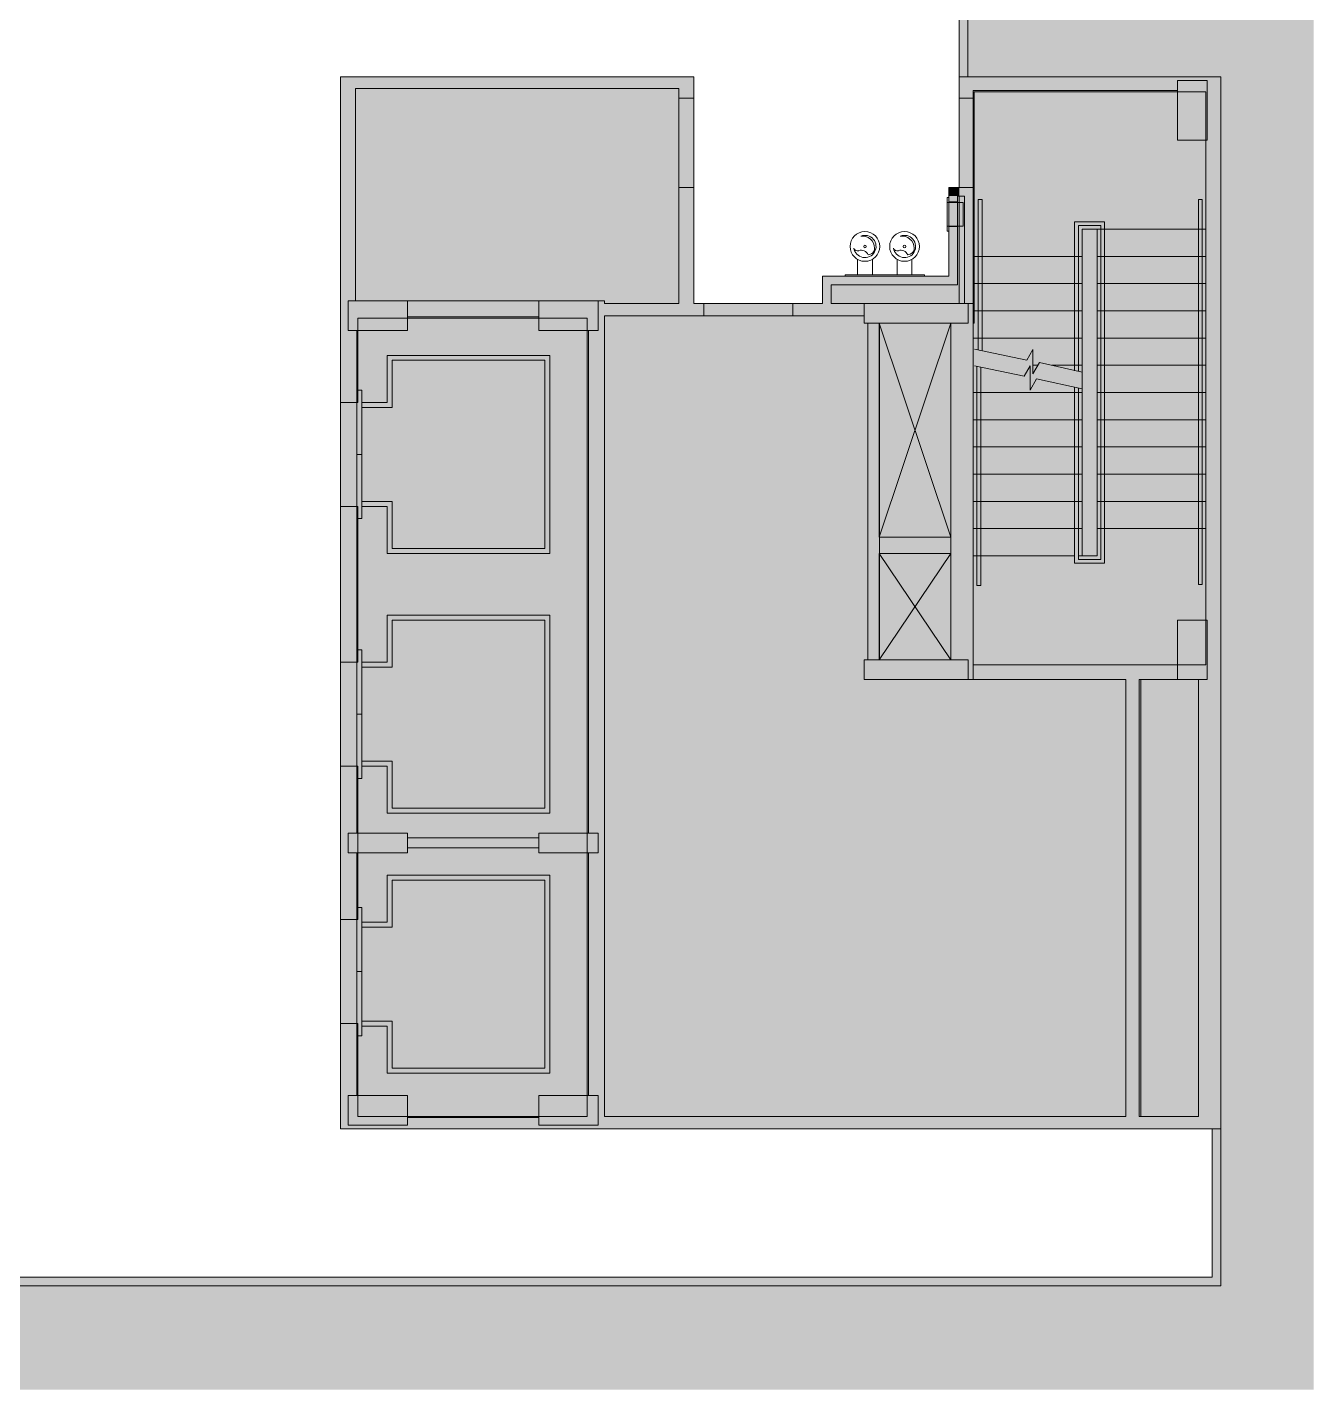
# Model space of a CAD drawing. Header units: inches. Extents: x 0 to 2024, y 708 to 2055.
# Drawn here: x 1504 to 2024, y 708 to 1258 of the extents above; entities that cross this region are included whole.
import ezdxf

# ---------------------------------------------------------------- set-up
doc = ezdxf.new("R2010")
doc.units = ezdxf.units.IN
doc.header["$MEASUREMENT"] = 0
for name, color, linetype, lineweight in [('A-DETL', 90, 'Continuous', 9), ('A-DETL-GENF', 92, 'Continuous', 9), ('A-WALL', 113, 'Continuous', 13), ('A-WALL-PATT', 111, 'Continuous', 13), ('B-CL', 7, 'Continuous', 9), ('CORE', 7, 'Continuous', 9), ('I-WALL', 2, 'Continuous', 13), ('Victor Bldg - 6th Floor_LINK_dwg', 8, 'Continuous', 9)]:
    doc.layers.add(name, color=color, linetype=linetype, lineweight=lineweight)

# ---------------------------------------------------------------- blocks, each defined once
blk = doc.blocks.new('Victor Bldg - 6th Floor_LINK_dwg-6972721-Level 06  DEMOLITION')
at = {"layer": 'B-CL', "flags": 128}
for points in [[(1968.5, 1212.5), (1980.5, 1212.5), (1980.5, 1236.5), (1968.5, 1236.5), (1968.5, 1212.5), (1968.5, 1236.5), (1980.5, 1236.5), (1980.5, 1212.5)], [(1657.5, 1147.5), (1657.5, 1135.5), (1633.5, 1135.5), (1633.5, 1147.5)], [(1734.5, 1147.5), (1734.5, 1135.5), (1710.5, 1135.5), (1710.5, 1147.5)], [(1842, 1146.5), (1884, 1146.5), (1884, 1138.5), (1842, 1138.5)], [(1968.5, 994.5), (1980.5, 994.5), (1980.5, 1018.5), (1968.5, 1018.5), (1968.5, 994.5), (1968.5, 1018.5), (1980.5, 1018.5), (1980.5, 994.5)], [(1842, 1002.5), (1884, 1002.5), (1884, 994.5), (1842, 994.5)], [(1633.5, 924.5), (1657.5, 924.5), (1657.5, 932.5), (1633.5, 932.5)], [(1710.5, 924.5), (1734.5, 924.5), (1734.5, 932.5), (1710.5, 932.5)], [(1657.5, 826.5), (1657.5, 814.5), (1633.5, 814.5), (1633.5, 826.5)], [(1734.5, 826.5), (1734.5, 814.5), (1710.5, 814.5), (1710.5, 826.5)]]:
    blk.add_lwpolyline(points, close=True, dxfattribs=at)
at = {"layer": 'CORE'}
for p, q in [((1968.5, 1232.5), (1927.99, 1232.5)), ((1980, 1212.5), (1980, 1018.5)), ((1773.13, 1193.38), (1767.13, 1193.38)), ((1980, 1176.5), (1935.99, 1176.5)), ((1839.25, 1158), (1839.25, 1164.3)), ((1845.25, 1158), (1845.25, 1164.3)), ((1855.25, 1158), (1855.25, 1164.3)), ((1861.25, 1158), (1861.25, 1164.3)), ((1929.99, 1165.5), (1885.99, 1165.5)), ((1980, 1165.5), (1935.99, 1165.5)), ((1929.99, 1154.5), (1885.99, 1154.5)), ((1980, 1154.5), (1935.99, 1154.5)), ((1657.5, 1141), (1710.5, 1141)), ((1929.99, 1143.5), (1885.99, 1143.5)), ((1980, 1143.5), (1935.99, 1143.5)), ((1730.62, 1135.5), (1730.62, 932.5)), ((1843.49, 1138.5), (1843.49, 1002.5)), ((1929.99, 1132.5), (1885.99, 1132.5)), ((1980, 1132.5), (1935.99, 1132.5)), ((1912.1, 1121.5), (1910.09, 1121.5)), ((1929.99, 1121.5), (1917.76, 1121.5)), ((1980, 1121.5), (1935.99, 1121.5)), ((1929.99, 1110.5), (1885.99, 1110.5)), ((1980, 1110.5), (1935.99, 1110.5)), ((1929.99, 1099.5), (1885.99, 1099.5)), ((1980, 1099.5), (1935.99, 1099.5)), ((1929.99, 1088.5), (1885.99, 1088.5)), ((1980, 1088.5), (1935.99, 1088.5)), ((1929.99, 1077.5), (1885.99, 1077.5)), ((1980, 1077.5), (1935.99, 1077.5)), ((1929.99, 1066.5), (1885.99, 1066.5)), ((1980, 1066.5), (1935.99, 1066.5)), ((1929.99, 1055.5), (1885.99, 1055.5)), ((1980, 1055.5), (1935.99, 1055.5)), ((1926.99, 1044.5), (1885.99, 1044.5)), ((1885.99, 994.5), (1884, 994.5)), ((1710.5, 930.5), (1657.5, 930.5)), ((1710.5, 926.5), (1657.5, 926.5)), ((1730.62, 924.5), (1730.62, 826.5)), ((1710.5, 817.5), (1657.5, 817.5))]:
    blk.add_line(p, q, dxfattribs=at)
at = {"layer": 'CORE', "flags": 128}
for points in [[(1630.5, 1064.5), (1630.5, 1106.5), (1630.5, 1238), (1773.13, 1238), (1773.13, 1229.38)], [(1767.13, 1229.38), (1767.13, 1193.38), (1767.13, 1146.5), (1737.12, 1146.5), (1737.12, 1147.5), (1636.5, 1147.5), (1636.5, 1233.38), (1767.13, 1233.38), (1767.13, 1229.38), (1773.13, 1229.38), (1773.13, 1193.38), (1773.13, 1146.5), (1777.13, 1146.5)], [(1986, 1238), (1880.36, 1238), (1880.36, 1229.38)], [(1986, 994.5), (1986, 1238), (1986, 994.5), (1986, 857.5)], [(1880.36, 1193.38), (1880.36, 1229.38), (1885.99, 1229.38)], [(1962.63, 1232.5), (1885.99, 1232.5), (1885.99, 1229.38), (1885.99, 1193.38), (1885.99, 1000.5), (1968.5, 1000.5), (1885.99, 1000.5)], [(1885.99, 1193.38), (1876.12, 1193.38), (1876.12, 1187.5), (1876.12, 1177.5), (1876.12, 1157.5), (1825.13, 1157.5), (1825.13, 1146.5), (1813.13, 1146.5)], [(1876.12, 1189.31), (1875.46, 1189.31), (1875.46, 1175.69), (1876.12, 1175.69)], [(1882.49, 1146.5), (1882.49, 1189.88), (1879.62, 1189.88), (1879.62, 1187.5), (1876.12, 1187.5)], [(1875.46, 1177.69), (1881.95, 1177.69), (1881.95, 1187.31), (1875.46, 1187.31)], [(1888.04, 1127.64), (1888.04, 1188.5), (1889.59, 1188.5), (1889.59, 1127.32)], [(1926.94, 1119.29), (1926.94, 1179.5), (1939.05, 1179.5), (1939.05, 1041.5), (1926.94, 1041.5), (1926.94, 1112.56)], [(1876.12, 1177.5), (1879.62, 1177.5), (1879.62, 1154), (1828.63, 1154), (1828.63, 1146.5), (1842, 1146.5)], [(1928.49, 1112.24), (1928.49, 1043), (1937.49, 1043), (1937.49, 1178), (1928.49, 1178), (1928.49, 1118.97)], [(1928.55, 1044.5), (1929.99, 1044.5), (1929.99, 1176.5), (1929.99, 1044.5), (1935.99, 1044.5), (1935.99, 1176.5), (1929.99, 1176.5), (1935.99, 1176.5), (1935.99, 1044.5), (1929.99, 1044.5)], [(1866.25, 1157.5), (1866.25, 1158), (1834.25, 1158), (1834.25, 1157.5)], [(1813.13, 1141.5), (1813.13, 1146.5), (1777.13, 1146.5), (1777.13, 1141.5), (1813.13, 1141.5), (1821.25, 1141.5), (1842, 1141.5)], [(1947.63, 994.5), (1885.99, 994.5), (1885.99, 1146.5), (1884, 1146.5)], [(1888.12, 994.5), (1947.63, 994.5), (1947.63, 818), (1737.12, 818), (1737.12, 1141.5), (1777.13, 1141.5)], [(1630.5, 1106.5), (1637, 1106.5), (1637, 1135.5)], [(1847.99, 1052), (1876.99, 1052), (1847.99, 1138.5), (1847.99, 1052), (1876.99, 1138.5), (1876.99, 1002.5)], [(1886.49, 1127.97), (1907.63, 1123.59), (1910.09, 1127.84), (1910.09, 1118.01), (1912.71, 1122.55), (1929.99, 1118.66)], [(1886.49, 1121.23), (1906.53, 1117.08), (1908.98, 1121.33), (1908.98, 1111.5), (1911.6, 1116.05), (1929.99, 1111.93)], [(1889.04, 1120.59), (1889.04, 1032.5), (1887.49, 1032.5), (1887.49, 1120.91)], [(1637, 924.5), (1637, 897.5), (1630.5, 897.5), (1630.5, 959.5), (1630.5, 1001.5), (1630.5, 1064.5), (1637, 1064.5), (1637, 1001.5), (1630.5, 1001.5)], [(1847.99, 1002.5), (1876.99, 1002.5), (1847.99, 1045.5), (1847.99, 1002.5), (1876.99, 1045.5), (1847.99, 1045.5)], [(1986, 994.87), (1986, 813), (1630.5, 813), (1630.5, 855.5), (1630.5, 897.5)], [(1970.5, 994.5), (1953, 994.5), (1977, 994.5), (1977, 818), (1953, 818), (1953, 994.5)], [(1637, 932.5), (1637, 959.5), (1630.5, 959.5)], [(1637, 826.5), (1637, 855.5), (1630.5, 855.5)]]:
    blk.add_lwpolyline(points, dxfattribs=at)
for points in [[(1978.5, 1188.5), (1976.95, 1188.5), (1976.95, 1032.93), (1978.5, 1032.93)], [(1715, 1125.5), (1649.28, 1125.5), (1649.28, 1106.5), (1639, 1106.5), (1639, 1064.5), (1649.28, 1064.5), (1649.28, 1045.5), (1715, 1045.5)], [(1713, 1123.5), (1651.28, 1123.5), (1651.28, 1104.5), (1639, 1104.5), (1639, 1066.5), (1651.28, 1066.5), (1651.28, 1047.5), (1713, 1047.5)], [(1637, 1111.46), (1639, 1111.46), (1639, 1085.5), (1637, 1085.5)], [(1637, 1059.54), (1639, 1059.54), (1639, 1085.5), (1637, 1085.5)], [(1715, 1020.5), (1649.28, 1020.5), (1649.28, 1001.5), (1639, 1001.5), (1639, 959.5), (1649.28, 959.5), (1649.28, 940.5), (1715, 940.5)], [(1713, 1018.5), (1651.28, 1018.5), (1651.28, 999.5), (1639, 999.5), (1639, 961.5), (1651.28, 961.5), (1651.28, 942.5), (1713, 942.5)], [(1637, 1006.46), (1639, 1006.46), (1639, 980.5), (1637, 980.5)], [(1637, 954.54), (1639, 954.54), (1639, 980.5), (1637, 980.5)], [(1715, 915.5), (1649.28, 915.5), (1649.28, 896.5), (1639, 896.5), (1639, 854.5), (1649.28, 854.5), (1649.28, 835.5), (1715, 835.5)], [(1713, 913.5), (1651.28, 913.5), (1651.28, 894.5), (1639, 894.5), (1639, 856.5), (1651.28, 856.5), (1651.28, 837.5), (1713, 837.5)], [(1637, 902.46), (1639, 902.46), (1639, 876.5), (1637, 876.5)], [(1637, 850.54), (1639, 850.54), (1639, 876.5), (1637, 876.5)]]:
    blk.add_lwpolyline(points, close=True, dxfattribs=at)
at = {"layer": 'CORE'}
for centre, radius in [((1842.25, 1169.5), 6), ((1858.25, 1169.5), 6), ((1842.25, 1169.5), 0.5), ((1858.25, 1169.5), 0.5)]:
    blk.add_circle(centre, radius, dxfattribs=at)
for centre, radius, start, end in [((1842.25, 1169.5), 4.5, 188.265, 112.1164), ((1841.2, 1168.76), 4.95, 0.4336, 97.4506), ((1858.25, 1169.5), 4.5, 188.265, 112.1164), ((1857.2, 1168.76), 4.95, 0.4336, 97.4506), ((1839.35, 1169.38), 1.64, 198.8026, 285.2052), ((1840.77, 1164.97), 3, 23.6137, 109.2633), ((1843.58, 1168.74), 2.57, 268.7069, 1.1999), ((1855.35, 1169.38), 1.64, 198.8026, 285.2052), ((1856.77, 1164.97), 3, 23.6137, 109.2633), ((1859.58, 1168.74), 2.57, 268.7069, 1.1999)]:
    blk.add_arc(centre, radius, start, end, dxfattribs=at)

msp = doc.modelspace()

# ---------------------------------------------------------------- hatches: boundary and pattern name
at = {"layer": 'A-DETL-GENF'}
h = msp.add_hatch(color=9, dxfattribs=at)
h.paths.add_polyline_path([(1987.54, 707.56), (2023.53, 707.56), (2023.53, 2035.5), (1783, 2035.5), (1783, 2021.5), (1759, 2021.5), (1759, 2035.5), (1443, 2035.5), (1443, 1757.5), (1453, 1757.5), (1453, 1733.5), (1443, 1733.5), (1443, 1399.5), (1455, 1399.5), (1455, 1371.5), (1443, 1371.5), (1443, 1301.25), (1883.86, 1301.25), (1883.86, 1238), (1986, 1238), (1986, 749.5), (807.87, 749.5), (807.87, 748.75), (806.37, 748.75), (806.37, 750.75), (805.87, 750.75), (805.87, 752.25), (806.37, 752.25), (806.37, 753), (770.12, 753), (770.12, 752.25), (770.62, 752.25), (770.62, 750.75), (770.12, 750.75), (770.12, 748.75), (768.62, 748.75), (768.62, 749.5), (765.5, 749.5), (765.5, 872.5), (34.13, 872.5), (34.13, 814.5), (30, 814.5), (30, 728.5), (34.13, 728.5), (34.13, 707.56), (1986, 707.56)], flags=0)
h.paths.add_polyline_path([(1004.38, 813), (1040.62, 813), (1040.62, 813.75), (1040.12, 813.75), (1040.12, 815.25), (1040.62, 815.25), (1040.62, 818.38), (1042.12, 818.38), (1042.12, 817.63), (1052.5, 817.63), (1052.5, 912.5), (993, 912.5), (993, 951.5), (907.38, 951.5), (907.38, 817.63), (1002.88, 817.63), (1002.89, 818.38), (1004.38, 818.38), (1004.38, 815.25), (1004.88, 815.25), (1004.88, 813.75), (1004.38, 813.75)], flags=0)
h.paths.add_polyline_path([(899.19, 813), (899.19, 815.38), (898.69, 815.38), (898.69, 816.88), (899.19, 816.88), (899.19, 818.38), (900.69, 818.38), (900.69, 817.63), (902.75, 817.63), (902.75, 951.5), (833.62, 951.5), (833.62, 817.63), (861.44, 817.63), (861.44, 818.38), (862.94, 818.38), (862.94, 816.88), (863.44, 816.88), (863.44, 815.38), (862.94, 815.38), (862.94, 813), (899.06, 813)], flags=0)
h.paths.add_polyline_path([(1286.13, 813), (1286.63, 813), (1286.63, 814.75), (1286.13, 814.75), (1286.13, 816.25), (1286.63, 816.25), (1286.63, 817.75), (1288.13, 817.75), (1288.13, 817), (1321.5, 817), (1321.5, 865.12), (1290.75, 865.12), (1290.75, 912.5), (1058.5, 912.5), (1058.5, 817), (1248.88, 817), (1248.88, 817.75), (1250.38, 817.75), (1250.38, 816.25), (1250.88, 816.25), (1250.88, 814.75), (1250.38, 814.75), (1250.38, 813), (1260.07, 813)], flags=0)
h.paths.add_polyline_path([(1765.42, 818), (1947.62, 818), (1947.62, 994.5), (1842, 994.5), (1842, 1002.5), (1843.49, 1002.5), (1843.49, 1138.5), (1842, 1138.5), (1842, 1141.5), (1737.12, 1141.5), (1737.12, 818)], flags=0)
h.paths.add_polyline_path([(1953.63, 818), (1977, 818), (1977, 994.5), (1953.63, 994.5), (1953.63, 839.25)], flags=0)
h.paths.add_polyline_path([(1637.5, 818), (1730.12, 818), (1730.12, 1140.5), (1637.5, 1140.5), (1637.5, 1106.5), (1630.5, 1106.5), (1630.5, 1064.5), (1637.5, 1064.5), (1637.5, 1001.5), (1630.5, 1001.5), (1630.5, 959.5), (1637.5, 959.5), (1637.5, 897.5), (1630.5, 897.5), (1630.5, 855.5), (1637.5, 855.5), (1637.5, 824.99)], flags=0)
h.paths.add_polyline_path([(1484.5, 818), (1484.5, 855.5), (1491.5, 855.5), (1491.5, 897.5), (1484.5, 897.5), (1484.5, 959.5), (1491.5, 959.5), (1491.5, 1001.5), (1484.5, 1001.5), (1484.5, 1064.5), (1491.5, 1064.5), (1491.5, 1106.5), (1484.5, 1106.5), (1484.5, 1153.5), (1388.5, 1153.5), (1388.5, 1106.5), (1381.5, 1106.5), (1381.5, 1143.5), (1321.5, 1143.5), (1321.5, 1013.5), (1323.13, 1013.5), (1323.13, 1014.25), (1324.63, 1014.25), (1324.65, 1012.75), (1325.13, 1012.75), (1325.13, 1011.25), (1324.63, 1011.25), (1324.63, 1008.5), (1360.88, 1008.5), (1360.88, 1011.25), (1360.38, 1011.25), (1360.38, 1012.75), (1360.88, 1012.75), (1360.88, 1014.25), (1362.38, 1014.25), (1362.38, 1013.5), (1381.5, 1013.5), (1381.5, 1064.5), (1388.5, 1064.5), (1388.5, 818)], flags=0)
h.paths.add_polyline_path([(1318, 868.63), (1318, 912.5), (1294.25, 912.5), (1294.25, 868.63)], flags=0)
h.paths.add_polyline_path([(997, 916), (1023.22, 916), (1023.22, 936.5), (1026.38, 936.5), (1026.38, 1013.5), (1029.88, 1013.5), (1029.88, 936.5), (1038.55, 936.5), (1038.55, 1013.5), (1036, 1013.5), (1036, 1234.5), (867.38, 1234.5), (867.38, 957.5), (993, 957.5), (993, 1017.5), (1016.5, 1017.5), (1016.5, 1013.5), (997, 1013.5), (997, 924.5)], flags=0)
h.paths.add_polyline_path([(1052.5, 924.5), (1257.5, 924.5), (1257.5, 960.5), (1261, 960.5), (1261, 928), (1317.25, 928), (1317.25, 929.12), (1318.75, 929.12), (1318.75, 929.62), (1320.25, 929.62), (1320.25, 929.12), (1321.5, 929.12), (1321.5, 965.37), (1320.25, 965.37), (1320.25, 964.87), (1318.75, 964.87), (1318.75, 965.37), (1317.25, 965.37), (1317.25, 966.87), (1318, 966.87), (1318, 1004.12), (1261, 1004.12), (1261, 1009.12), (1318, 1009.12), (1318, 1066.12), (1042, 1066.12), (1042, 1013.5), (1042.05, 1013.5), (1042.05, 936.5), (1047.22, 936.5), (1047.22, 924.5)], flags=0)
h.paths.add_polyline_path([(861.38, 957.5), (861.38, 1234.5), (838, 1234.5), (838, 957.5)], flags=0)
h.paths.add_polyline_path([(1977, 1000.5), (1980, 1000.5), (1980, 1232), (1886.36, 1232), (1886.36, 1138.5), (1885.99, 1138.5), (1885.99, 1000.5), (1953.63, 1000.5)], flags=0)
h.paths.add_polyline_path([(1848.11, 1002.5), (1876.99, 1002.5), (1876.99, 1138.5), (1848.11, 1138.5), (1848.11, 1028.17)], flags=0)
h.paths.add_polyline_path([(1317.73, 1070.12), (1318, 1070.12), (1318, 1080.12), (1042, 1080.12), (1042, 1070.12), (1249.2, 1070.12)], flags=0)
h.paths.add_polyline_path([(1104, 1084.12), (1318, 1084.12), (1318, 1149.62), (1317.25, 1149.62), (1317.25, 1151.12), (1319.25, 1151.12), (1319.25, 1151.62), (1320.75, 1151.62), (1320.75, 1151.12), (1322.25, 1151.12), (1322.25, 1149.62), (1321.5, 1149.62), (1321.5, 1147), (1381.5, 1147), (1381.5, 1234.5), (1379.13, 1234.5), (1379.13, 1233.75), (1377.63, 1233.75), (1377.63, 1235.25), (1377.13, 1235.25), (1377.13, 1236.75), (1377.63, 1236.75), (1377.63, 1238), (1341.38, 1238), (1341.38, 1236.75), (1341.88, 1236.75), (1341.88, 1235.25), (1341.38, 1235.25), (1341.38, 1233.75), (1339.88, 1233.75), (1339.88, 1234.5), (1321.5, 1234.5), (1321.5, 1188.88), (1322.25, 1188.88), (1322.25, 1187.38), (1320.75, 1187.38), (1320.75, 1186.88), (1319.25, 1186.88), (1319.25, 1187.38), (1317.25, 1187.38), (1317.25, 1188.88), (1318, 1188.88), (1318, 1199), (1248, 1199), (1248, 1191.75), (1242, 1191.75), (1242, 1215.75), (1104, 1215.75), (1104, 1191.75), (1098, 1191.75), (1098, 1220), (1042, 1220), (1042, 1084.12), (1101.5, 1084.12)], flags=0)
h.paths.add_polyline_path([(1879.52, 1146.5), (1880.36, 1146.5), (1880.36, 1189.88), (1879.63, 1189.88), (1879.63, 1154), (1828.63, 1154), (1828.63, 1146.5), (1876.99, 1146.5)], flags=0)
h.paths.add_polyline_path([(1765.42, 1146.5), (1767.13, 1146.5), (1767.13, 1233.38), (1636.5, 1233.38), (1636.5, 1147.5), (1737.12, 1147.5), (1737.12, 1146.5)], flags=0)
h.paths.add_polyline_path([(1398.5, 1165.5), (1488, 1165.5), (1488, 1234.5), (1443.88, 1234.5), (1443.88, 1233.75), (1442.38, 1233.75), (1442.38, 1235.25), (1441.88, 1235.25), (1441.88, 1236.75), (1442.38, 1236.75), (1442.38, 1238), (1406.12, 1238), (1406.12, 1236.75), (1406.62, 1236.75), (1406.62, 1235.25), (1406.12, 1235.25), (1406.12, 1233.75), (1404.62, 1233.75), (1404.62, 1234.5), (1402, 1234.5), (1402, 1228.5), (1385, 1228.5), (1385, 1165.5), (1388.5, 1165.5)], flags=0)
h.paths.add_polyline_path([(1249.2, 1202.5), (1318, 1202.5), (1318, 1234.5), (1248, 1234.5), (1248, 1202.5)], flags=0)
h.paths.add_polyline_path([(1101.5, 1219.75), (1244.5, 1219.75), (1244.5, 1232), (1101.5, 1232), (1101.5, 1220)], flags=0)
h.paths.add_polyline_path([(1042, 1223.5), (1098, 1223.5), (1098, 1234.5), (1042, 1234.5), (1042, 1232)], flags=0)
h.paths.add_polyline_path([(1385, 1232), (1398.5, 1232), (1398.5, 1234.5), (1385, 1234.5), (1385, 1232.99)], flags=0)
h.paths.add_polyline_path([(1815, 1371.5), (1787, 1371.5), (1787, 1399.5), (1815, 1399.5)], flags=0)
h.paths.add_polyline_path([(1815, 1731.5), (1787, 1731.5), (1787, 1759.5), (1815, 1759.5), (1815, 1733.5)], flags=0)
at = {"layer": 'A-WALL-PATT', "lineweight": 9}
for points in [[(1880.36, 1232), (1883.86, 1232), (1883.86, 1301.25), (1880.36, 1301.25), (1880.36, 1232.99)], [(1630.5, 1233.38), (1773.13, 1233.38), (1773.13, 1238), (1630.5, 1238)], [(1636.5, 1147.5), (1636.5, 1233.38), (1630.5, 1233.38), (1630.5, 1147.5)], [(1773.13, 1146.5), (1773.13, 1233.38), (1767.13, 1233.38), (1767.13, 1146.5)], [(1980, 1232), (1980, 1238), (1883.86, 1238), (1883.86, 1232), (1894.47, 1232)], [(1980, 994.5), (1986, 994.5), (1986, 1238), (1980, 1238), (1980, 1000.5)], [(1885.99, 1138.5), (1886.36, 1138.5), (1886.36, 1232), (1880.36, 1232), (1880.36, 1138.5)], [(1880.36, 1189.88), (1880.36, 1193.38), (1876.13, 1193.38), (1876.13, 1189.88), (1880.05, 1189.88)], [(1876.13, 1157.5), (1879.63, 1157.5), (1879.63, 1189.88), (1876.13, 1189.88), (1876.13, 1166.09)], [(1825.13, 1146.5), (1828.63, 1146.5), (1828.63, 1157.5), (1825.13, 1157.5), (1825.13, 1147.81)], [(1879.63, 1154), (1879.63, 1157.5), (1828.63, 1157.5), (1828.63, 1154), (1874.25, 1154)], [(1630.5, 1140.5), (1730.12, 1140.5), (1730.12, 1147.5), (1630.5, 1147.5)], [(1737.12, 818), (1737.12, 1147.5), (1730.12, 1147.5), (1730.12, 818)], [(1737.12, 1141.5), (1842, 1141.5), (1842, 1146.5), (1737.12, 1146.5)], [(1880.36, 1138.5), (1880.36, 1146.5), (1842, 1146.5), (1842, 1138.5), (1876.99, 1138.5)], [(1637.5, 1106.5), (1637.5, 1140.5), (1630.5, 1140.5), (1630.5, 1106.5), (1636.5, 1106.5)], [(1843.49, 1002.5), (1848.11, 1002.5), (1848.11, 1138.5), (1843.49, 1138.5), (1843.49, 1057.85)], [(1885.99, 1002.5), (1885.99, 1138.5), (1876.99, 1138.5), (1876.99, 1002.5)], [(1637.5, 1001.5), (1637.5, 1064.5), (1630.5, 1064.5), (1630.5, 1001.5)], [(1885.99, 994.5), (1885.99, 1002.5), (1842, 1002.5), (1842, 994.5), (1880.36, 994.5)], [(1947.62, 994.5), (1980, 994.5), (1980, 1000.5), (1885.99, 1000.5), (1885.99, 994.5)], [(1947.62, 818), (1953.63, 818), (1953.63, 994.5), (1947.62, 994.5), (1947.62, 882.71)], [(1980, 813), (1986, 813), (1986, 994.5), (1977, 994.5), (1977, 813)], [(1637.5, 897.5), (1637.5, 959.5), (1630.5, 959.5), (1630.5, 897.5)], [(1637.5, 813), (1637.5, 855.5), (1630.5, 855.5), (1630.5, 813)], [(1977, 813), (1977, 818), (1637.5, 818), (1637.5, 813), (1765.42, 813)], [(1982.5, 749.5), (1986, 749.5), (1986, 813), (1982.5, 813), (1982.5, 753)], [(1765.42, 749.5), (1982.5, 749.5), (1982.5, 753), (807.5, 753), (807.5, 749.5), (1507.31, 749.5)]]:
    msp.add_hatch(color=7, dxfattribs=at).paths.add_polyline_path(points, flags=0)

# ---------------------------------------------------------------- linework, layer by layer
at = {"layer": 'A-DETL'}
for p, q in [((1883.86, 1301.25), (1883.86, 1238)), ((1773.13, 1238), (1630.5, 1238)), ((1630.5, 1238), (1630.5, 813)), ((1773.13, 1146.5), (1773.13, 1238)), ((1883.86, 1238), (1880.36, 1238)), ((1880.36, 1238), (1880.36, 1193.38)), ((1880.36, 1193.38), (1876.13, 1193.38)), ((1876.13, 1193.38), (1876.13, 1157.5)), ((1876.13, 1157.5), (1825.13, 1157.5)), ((1825.13, 1157.5), (1825.13, 1146.5)), ((1825.13, 1146.5), (1773.13, 1146.5)), ((1630.5, 813), (1982.5, 813)), ((1982.5, 813), (1982.5, 753)), ((1982.5, 753), (769, 753))]:
    msp.add_line(p, q, dxfattribs=at)
at = {"layer": 'A-WALL', "color": 8, "lineweight": 20}
for p, q in [((1773.13, 1238), (1630.5, 1238)), ((1630.5, 1238), (1630.5, 1233.38)), ((1636.5, 1233.38), (1767.13, 1233.38)), ((1773.13, 1233.38), (1773.13, 1238)), ((1630.5, 1147.5), (1630.5, 1106.5)), ((1737.12, 1147.5), (1636.5, 1147.5)), ((1737.12, 1146.5), (1737.12, 1147.5)), ((1637.5, 1140.5), (1730.12, 1140.5)), ((1637.5, 1106.5), (1637.5, 1140.5)), ((1730.12, 1140.5), (1730.12, 818)), ((1737.12, 818), (1737.12, 1141.5)), ((1843.49, 1138.5), (1843.49, 1002.5)), ((1848.11, 1002.5), (1848.11, 1138.5)), ((1630.5, 1106.5), (1637.5, 1106.5)), ((1637.5, 1064.5), (1630.5, 1064.5)), ((1630.5, 1064.5), (1630.5, 1001.5)), ((1637.5, 1001.5), (1637.5, 1064.5)), ((1630.5, 1001.5), (1637.5, 1001.5)), ((1637.5, 959.5), (1630.5, 959.5)), ((1630.5, 959.5), (1630.5, 897.5)), ((1637.5, 897.5), (1637.5, 959.5)), ((1630.5, 897.5), (1637.5, 897.5)), ((1637.5, 855.5), (1630.5, 855.5)), ((1630.5, 855.5), (1630.5, 813)), ((1637.5, 818), (1637.5, 855.5)), ((1630.5, 813), (1637.5, 813))]:
    msp.add_line(p, q, dxfattribs=at)
at = {"layer": 'I-WALL', "color": 8, "lineweight": 20}
for p, q in [((1883.86, 1238), (1883.86, 1301.25)), ((1880.36, 1297.75), (1880.36, 1193.38)), ((1630.5, 1233.38), (1630.5, 1147.5)), ((1636.5, 1147.5), (1636.5, 1233.38)), ((1767.13, 1233.38), (1767.13, 1146.5)), ((1773.13, 1146.5), (1773.13, 1233.38)), ((1986, 1238), (1883.86, 1238)), ((1986, 749.5), (1986, 1238)), ((1886.36, 1232), (1980, 1232)), ((1886.36, 1138.5), (1886.36, 1232)), ((1980, 1232), (1980, 1000.5)), ((1876.13, 1193.38), (1876.13, 1157.5)), ((1880.36, 1193.38), (1876.13, 1193.38)), ((1879.63, 1154), (1879.63, 1189.88)), ((1879.63, 1189.88), (1880.36, 1189.88)), ((1880.36, 1189.88), (1880.36, 1146.5)), ((1876.13, 1157.5), (1825.13, 1157.5)), ((1825.13, 1157.5), (1825.13, 1146.5)), ((1828.63, 1154), (1879.63, 1154)), ((1828.63, 1146.5), (1828.63, 1154)), ((1767.13, 1146.5), (1737.12, 1146.5)), ((1825.13, 1146.5), (1773.13, 1146.5)), ((1880.36, 1146.5), (1828.63, 1146.5)), ((1737.12, 1141.5), (1842, 1141.5)), ((1842, 1141.5), (1842, 1138.5)), ((1842, 1138.5), (1843.49, 1138.5)), ((1848.11, 1138.5), (1876.99, 1138.5)), ((1876.99, 1138.5), (1876.99, 1002.5)), ((1885.99, 1138.5), (1886.36, 1138.5)), ((1885.99, 1000.5), (1885.99, 1138.5)), ((1843.49, 1002.5), (1842, 1002.5)), ((1842, 1002.5), (1842, 994.5)), ((1876.99, 1002.5), (1848.11, 1002.5)), ((1980, 1000.5), (1885.99, 1000.5)), ((1842, 994.5), (1947.62, 994.5)), ((1947.62, 994.5), (1947.62, 818)), ((1953.63, 994.5), (1977, 994.5)), ((1953.63, 818), (1953.63, 994.5)), ((1977, 994.5), (1977, 818)), ((1730.12, 818), (1637.5, 818)), ((1947.62, 818), (1737.12, 818)), ((1977, 818), (1953.63, 818)), ((1637.5, 813), (1982.5, 813)), ((1982.5, 813), (1982.5, 753)), ((1982.5, 753), (807.5, 753)), ((807.5, 749.5), (1986, 749.5))]:
    msp.add_line(p, q, dxfattribs=at)

# ---------------------------------------------------------------- block references
at = {"layer": 'Victor Bldg - 6th Floor_LINK_dwg', "color": 7}
msp.add_blockref('Victor Bldg - 6th Floor_LINK_dwg-6972721-Level 06  DEMOLITION', (0, 0), dxfattribs=at)

doc.saveas('drawing.dxf')
